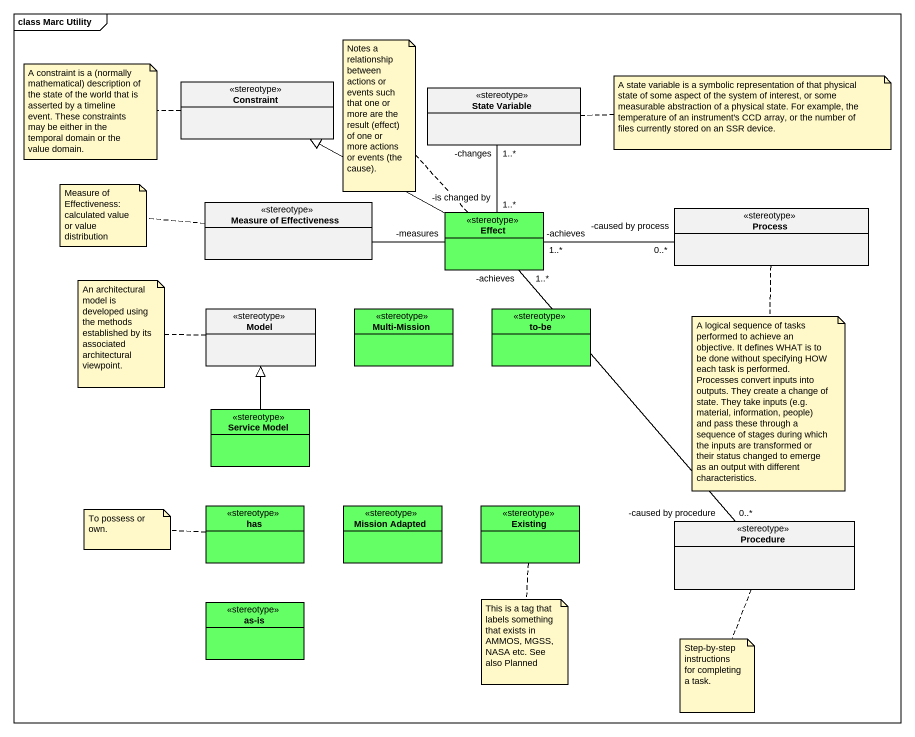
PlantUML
@startuml
mainframe class Marc Utility
hide circle
hide empty members
class Constraint <<stereotype>>
class "State Variable" as State_Variable <<stereotype>>
class "Measure of Effectiveness" as Measure_of_Effectiveness <<stereotype>>
class Effect <<stereotype>> #64FF64
class "Process" as Process_ <<stereotype>>
class Model <<stereotype>>
class "Multi-Mission" as Multi_Mission <<stereotype>> #64FF64
class "to-be" as to_be <<stereotype>> #64FF64
class "Service Model" as Service_Model <<stereotype>> #64FF64
class has <<stereotype>> #64FF64
class "Mission Adapted" as Mission_Adapted <<stereotype>> #64FF64
class Existing <<stereotype>> #64FF64
class Procedure <<stereotype>>
class "as-is" as as_is <<stereotype>> #64FF64
Measure_of_Effectiveness -right- "-measures" Effect
Effect -left-|> Constraint
Effect "-is changed by\n1..*" -up- "-changes\n1..*" State_Variable
Effect "-achieves\n1..*" -right- "-caused by process\n0..*" Process_
Effect "-achieves\n1..*" -- "-caused by procedure\n0..*" Procedure
Service_Model -up-|> Model
note top of Effect : Notes a relationship between actions or events such that one or more are the result (effect) of one or more actions or events (the cause).
note left of Constraint : A constraint is a (normally mathematical) description of the state of the world that is asserted by a timeline event. These constraints may be either in the temporal domain or the value domain.
note right of State_Variable : A state variable is a symbolic representation of that physical state of some aspect of the system of interest, or some measurable abstraction of a physical state. For example, the temperature of an instrument's CCD array, or the number of files currently stored on an SSR device.
note left of Measure_of_Effectiveness : Measure of Effectiveness: calculated value or value distribution
note left of Model : An architectural model is developed using the methods established by its associated architectural viewpoint.
note bottom of Process_ : A logical sequence of tasks performed to achieve an objective. It defines WHAT is to be done without specifying HOW each task is performed. Processes convert inputs into outputs. They create a change of state. They take inputs (e.g. material, information, people) and pass these through a sequence of stages during which the inputs are transformed or their status changed to emerge as an output with different characteristics.
note left of has : To possess or own.
note bottom of Existing : This is a tag that labels something that exists in AMMOS, MGSS, NASA etc. See also Planned
note bottom of Procedure : Step-by-step instructions for completing a task.
@enduml
